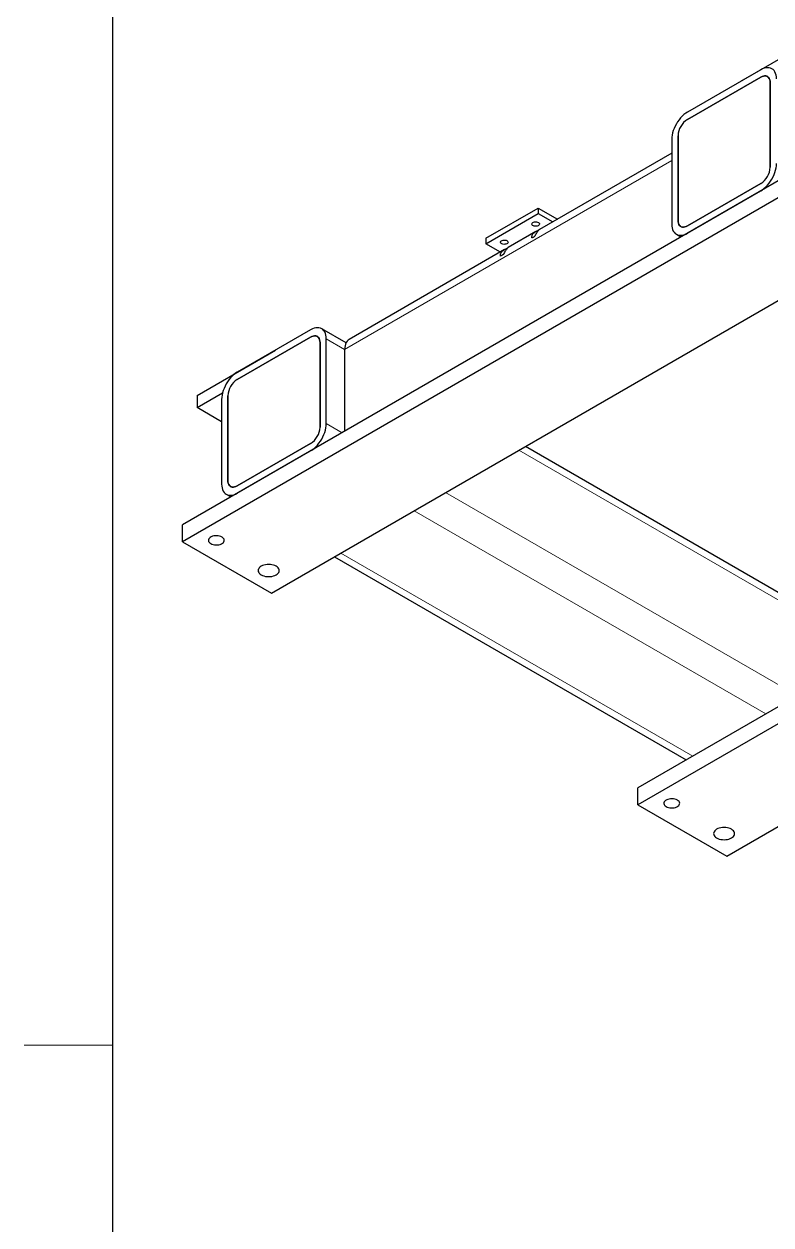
# Model space of a CAD drawing. Header units: millimetres. Extents: x 30 to 8380, y 30 to 5898.
# Drawn here: x 40 to 545, y 4274 to 5085 of the extents above; entities that cross this region are included whole.
import ezdxf

# ---------------------------------------------------------------- set-up
doc = ezdxf.new("R2010")
doc.units = ezdxf.units.MM
doc.header["$LTSCALE"] = 10
doc.layers.add('FORMAT', color=7, linetype='Continuous')

msp = doc.modelspace()

# ---------------------------------------------------------------- linework, layer by layer
at = {"color": 7, "linetype": 'Continuous', "lineweight": 25}
for p, q in [((524.2083761, 5046.3608035), (556.0281813, 5064.729986)), ((537.643405, 5054.1153535), (488.1459303, 5025.5410696)), ((488.1459303, 5020.6418248), (537.643405, 5049.2161087)), ((537.643405, 5049.2161087), (488.1459303, 5020.6418248)), ((524.2083761, 5046.3608035), (524.2083761, 5046.3594765)), ((544.007366, 5045.5410779), (544.007366, 4988.383221)), ((544.007366, 4988.383221), (544.007366, 5045.5410779)), ((477.5393286, 5007.1698966), (477.5393286, 4950.0120398)), ((481.7819693, 4952.4612641), (481.7819693, 5009.6191209)), ((481.7819693, 5009.6191209), (481.7819693, 4952.4612641)), ((477.5393286, 4997.9566719), (388.1554309, 4946.3564461)), ((574.766511, 4993.8919853), (146.9669084, 4746.9285315)), ((574.766511, 4982.4604139), (146.9669084, 4735.4969601)), ((537.643405, 4977.3605172), (488.1459303, 4948.7862333)), ((488.1459303, 4948.7862333), (537.643405, 4977.3605172)), ((488.1459303, 4943.8869884), (537.643405, 4972.4612724)), ((352.0278749, 4940.4311211), (387.383214, 4960.8413239)), ((352.0278749, 4936.7566875), (387.383214, 4957.1668903)), ((387.383214, 4960.8413239), (387.383214, 4957.1668903)), ((387.383214, 4960.8413239), (400.3149539, 4953.3759893)), ((387.383214, 4957.1668903), (397.1324562, 4951.5387725)), ((207.0709848, 4700.7996153), (634.8705874, 4947.7630692)), ((352.0278749, 4940.4311211), (352.0278749, 4936.7566875)), ((385.7889266, 4944.9902922), (366.9422274, 4934.1103244)), ((480.6465398, 4943.1443677), (483.7530369, 4941.3510251)), ((364.5757231, 4932.7441706), (259.6756707, 4872.1866593)), ((361.7771172, 4931.1285697), (352.0278749, 4936.7566875)), ((233.5874891, 4878.5876095), (184.0900144, 4850.0133256)), ((184.0900144, 4845.1140807), (233.5874891, 4873.6883646)), ((233.5874891, 4873.6883646), (184.0900144, 4845.1140807)), ((257.5213772, 4869.8427967), (241.0868796, 4879.3302303)), ((244.1940908, 4815.3047013), (244.1940908, 4872.4625582)), ((156.8664033, 4834.2987964), (209.8994119, 4864.9141006)), ((209.8994119, 4864.9141006), (209.8994119, 4864.9127736)), ((209.8994119, 4864.9141006), (209.9005612, 4864.9134371)), ((239.9514501, 4870.0133338), (239.9514501, 4812.855477)), ((239.9514501, 4812.855477), (239.9514501, 4870.0133338)), ((256.5684595, 4865.3189872), (256.5684595, 4810.2001601)), ((156.8664033, 4826.1333883), (174.0904207, 4836.0766019)), ((156.8664033, 4834.2987964), (156.8664033, 4826.1333883)), ((177.7260534, 4776.9335201), (177.7260534, 4834.0913769)), ((177.7260534, 4834.0913769), (177.7260534, 4776.9335201)), ((173.4834127, 4816.540593), (156.8664033, 4826.1333883)), ((173.4834127, 4831.6421526), (173.4834127, 4774.4842957)), ((882.3579608, 4816.323221), (454.5583582, 4569.3597671)), ((233.5874891, 4801.8327732), (184.0900144, 4773.2584893)), ((184.0900144, 4773.2584893), (233.5874891, 4801.8327732)), ((565.112827, 4692.2740324), (378.7077344, 4799.8834018)), ((882.3579608, 4804.8916496), (454.5583582, 4557.9281958)), ((184.0900144, 4768.3592444), (233.5874891, 4796.9335283)), ((176.5906239, 4767.6166236), (179.697121, 4765.823281)), ((514.6624346, 4523.230851), (942.4620372, 4770.1943048)), ((178.9743831, 4765.4060533), (179.2035185, 4766.1082317)), ((146.9669084, 4735.4969601), (146.9669084, 4746.9285315)), ((146.9669084, 4735.4969601), (207.0709848, 4700.7996153)), ((249.7023014, 4725.4101506), (487.2885708, 4588.2545167)), ((486.565833, 4587.837289), (486.7949683, 4588.5394674)), ((454.5583582, 4557.9281958), (454.5583582, 4569.3597671)), ((454.5583582, 4557.9281958), (514.6624346, 4523.230851))]:
    msp.add_line(p, q, dxfattribs=at)
at = {"color": 8, "linetype": 'Continuous', "lineweight": 18}
for p, q in [((477.5393286, 4992.8827547), (256.5684595, 4865.3189872)), ((244.1940908, 4872.4625582), (256.5684595, 4865.3189872)), ((244.1940908, 4815.3047013), (254.8024165, 4809.1806452)), ((374.313117, 4797.3464432), (564.1599093, 4687.7502229)), ((324.8075969, 4768.7675148), (562.3938663, 4631.6118809)), ((303.5926695, 4756.5203979), (541.1789389, 4619.364764)), ((254.0951948, 4727.946114), (491.6814642, 4590.7904801))]:
    msp.add_line(p, q, dxfattribs=at)
at = {"color": 7, "linetype": 'Continuous', "lineweight": 25, "flags": 128}
for points in [[(548.2500067, 5047.9903022), (548.1833146, 5049.3231551), (547.984077, 5050.5622456), (547.6547995, 5051.6919914), (547.1996229, 5052.6981853), (546.6242713, 5053.5681737), (545.9359801, 5054.2910161), (545.143405, 5054.8576224), (544.256513, 5055.2608671), (543.2864573, 5055.4956791), (542.245437, 5055.5591057), (541.1465434, 5055.4503491), (540.0035959, 5055.170777), (538.8309676, 5054.7239053), (537.643405, 5054.1153535)], [(537.643405, 5049.2161087), (538.5490911, 5049.6641492), (539.43634, 5049.9534673), (540.2870899, 5050.078173), (541.0840221, 5050.0357279), (541.8109132, 5049.826996), (542.4529658, 5049.4562264), (542.9971097, 5048.9309669), (543.4322675, 5048.2619104), (543.7495809, 5047.4626768), (543.9425901, 5046.5495364), (544.007366, 5045.5410779)], [(544.007366, 5045.5410779), (543.9425901, 5046.5495364), (543.7495809, 5047.4626768), (543.4322675, 5048.2619104), (542.9971097, 5048.9309669), (542.4529658, 5049.4562264), (541.8109132, 5049.826996), (541.0840221, 5050.0357279), (540.2870899, 5050.078173), (539.43634, 5049.9534673), (538.5490911, 5049.6641492), (537.643405, 5049.2161087)], [(488.1459303, 5025.5410696), (486.9583677, 5024.7784908), (485.7857394, 5023.8714747), (484.6427918, 5022.8314276), (483.5438983, 5021.6714287), (482.502878, 5020.4060657), (481.5328223, 5019.0512512), (480.6459303, 5017.6240228), (479.8533552, 5016.1423288), (479.165064, 5014.6248022), (478.5897124, 5013.090527), (478.1345357, 5011.5587974), (477.8052582, 5010.0488759), (477.6060207, 5008.5797506), (477.5393286, 5007.1698966)], [(537.643405, 4972.4612724), (538.8309676, 4973.2238512), (540.0035959, 4974.1308673), (541.1465434, 4975.1709144), (542.245437, 4976.3309133), (543.2864573, 4977.5962763), (544.256513, 4978.9510908), (545.143405, 4980.3783192), (545.9359801, 4981.8600132), (546.6242713, 4983.3775398), (547.1996229, 4984.911815), (547.6547995, 4986.4435446), (547.984077, 4987.9534661), (548.1833146, 4989.4225914), (548.2500067, 4990.8324454)], [(387.4185693, 4951.0642396), (387.8381812, 4950.7448025), (388.0929431, 4950.3718563), (388.1639604, 4949.9730607), (388.0459662, 4949.5779926), (387.7477114, 4949.2159522), (387.2913164, 4948.9137906), (386.7106298, 4948.6939177), (386.0487185, 4948.5726404), (385.3546734, 4948.5589533), (384.6799688, 4948.6538716), (384.0746442, 4948.8503555), (383.583594, 4949.1338328), (383.243237, 4949.4832792), (383.078816, 4949.8727779), (383.1025253, 4950.2734416), (383.3126065, 4950.6555548), (383.6934788, 4950.9907781), (384.2168948, 4951.2542493), (384.8440349, 4951.4264281), (385.5283872, 4951.4945448), (386.2191963, 4951.4535473), (386.8652281, 4951.3064764), (387.4185693, 4951.0642396)], [(477.5393286, 4950.0120398), (477.6060207, 4948.6791868), (477.8052582, 4947.4400963), (478.1345357, 4946.3103506), (478.5897124, 4945.3041567), (479.165064, 4944.4341683), (479.8533552, 4943.7113258), (480.6459303, 4943.1447196), (481.5328223, 4942.7414749), (482.502878, 4942.5066629), (483.5438983, 4942.4432363), (484.6427918, 4942.5519929), (485.7857394, 4942.831565), (486.9583677, 4943.2784367), (488.1459303, 4943.8869884)], [(488.1459303, 4948.7862333), (487.2402442, 4948.3381927), (486.3529953, 4948.0488747), (485.5022453, 4947.9241689), (484.7053132, 4947.9666141), (483.9784221, 4948.175346), (483.3363695, 4948.5461156), (482.7922256, 4949.0713751), (482.3570677, 4949.7404316), (482.0397544, 4950.5396651), (481.8467452, 4951.4528056), (481.7819693, 4952.4612641)], [(481.7819693, 4952.4612641), (481.8467452, 4951.4528056), (482.0397544, 4950.5396651), (482.3570677, 4949.7404316), (482.7922256, 4949.0713751), (483.3363695, 4948.5461156), (483.9784221, 4948.175346), (484.7053132, 4947.9666141), (485.5022453, 4947.9241689), (486.3529953, 4948.0488747), (487.2402442, 4948.3381927), (488.1459303, 4948.7862333)], [(366.2053659, 4938.8181179), (366.6249778, 4938.4986809), (366.8797397, 4938.1257346), (366.950757, 4937.726939), (366.8327627, 4937.3318709), (366.534508, 4936.9698306), (366.078113, 4936.667669), (365.4974264, 4936.447796), (364.8355151, 4936.3265187), (364.14147, 4936.3128317), (363.4667653, 4936.4077499), (362.8614408, 4936.6042338), (362.3703906, 4936.8877111), (362.0300336, 4937.2371575), (361.8656125, 4937.6266562), (361.8893218, 4938.0273199), (362.099403, 4938.4094332), (362.4802754, 4938.7446564), (363.0036913, 4939.0081277), (363.6308315, 4939.1803064), (364.3151838, 4939.2484231), (365.0059929, 4939.2074256), (365.6520246, 4939.0603547), (366.2053659, 4938.8181179)], [(244.1940908, 4872.4625582), (244.1273987, 4873.7954111), (243.9281611, 4875.0345016), (243.5988836, 4876.1642474), (243.143707, 4877.1704412), (242.5683554, 4878.0404297), (241.8800642, 4878.7632721), (241.0874891, 4879.3298783), (240.2005971, 4879.733123), (239.2305414, 4879.9679351), (238.1895211, 4880.0313616), (237.0906275, 4879.922605), (235.94768, 4879.643033), (234.7750517, 4879.1961612), (233.5874891, 4878.5876095)], [(233.5874891, 4873.6883646), (234.4931752, 4874.1364052), (235.3804241, 4874.4257232), (236.231174, 4874.550429), (237.0281062, 4874.5079839), (237.7549973, 4874.2992519), (238.3970499, 4873.9284823), (238.9411938, 4873.4032229), (239.3763516, 4872.7341664), (239.693665, 4871.9349328), (239.8866742, 4871.0217923), (239.9514501, 4870.0133338)], [(239.9514501, 4870.0133338), (239.8866742, 4871.0217923), (239.693665, 4871.9349328), (239.3763516, 4872.7341664), (238.9411938, 4873.4032229), (238.3970499, 4873.9284823), (237.7549973, 4874.2992519), (237.0281062, 4874.5079839), (236.231174, 4874.550429), (235.3804241, 4874.4257232), (234.4931752, 4874.1364052), (233.5874891, 4873.6883646)], [(259.6756707, 4872.1866593), (259.6750612, 4872.1863074), (258.882486, 4871.6197011), (258.1941948, 4870.8968587), (257.6188432, 4870.0268702), (257.1636666, 4869.0206764), (256.8343891, 4867.8909306), (256.6351515, 4866.6518401), (256.5684595, 4865.3189872)], [(184.0900144, 4850.0133256), (182.9024518, 4849.2507467), (181.7298235, 4848.3437306), (180.5868759, 4847.3036835), (179.4879824, 4846.1436846), (178.446962, 4844.8783216), (177.4769064, 4843.5235071), (176.5900144, 4842.0962787), (175.7974392, 4840.6145847), (175.109148, 4839.0970582), (174.5337964, 4837.5627829), (174.0786198, 4836.0310534), (173.7493423, 4834.5211318), (173.5501048, 4833.0520066), (173.4834127, 4831.6421526)], [(233.5874891, 4796.9335283), (234.7750517, 4797.6961072), (235.94768, 4798.6031233), (237.0906275, 4799.6431704), (238.1895211, 4800.8031693), (239.2305414, 4802.0685323), (240.2005971, 4803.4233468), (241.0874891, 4804.8505752), (241.8800642, 4806.3322692), (242.5683554, 4807.8497957), (243.143707, 4809.384071), (243.5988836, 4810.9158005), (243.9281611, 4812.425722), (244.1273987, 4813.8948473), (244.1940908, 4815.3047013)], [(184.0900144, 4773.2584893), (183.1843283, 4772.8104487), (182.2970794, 4772.5211307), (181.4463294, 4772.3964249), (180.6493973, 4772.43887), (179.9225062, 4772.647602), (179.2804535, 4773.0183716), (178.7363097, 4773.543631), (178.3011518, 4774.2126875), (177.9838385, 4775.0119211), (177.7908293, 4775.9250616), (177.7260534, 4776.9335201)], [(177.7260534, 4776.9335201), (177.7908293, 4775.9250616), (177.9838385, 4775.0119211), (178.3011518, 4774.2126875), (178.7363097, 4773.543631), (179.2804535, 4773.0183716), (179.9225062, 4772.647602), (180.6493973, 4772.43887), (181.4463294, 4772.3964249), (182.2970794, 4772.5211307), (183.1843283, 4772.8104487), (184.0900144, 4773.2584893)], [(173.4834127, 4774.4842957), (173.5501048, 4773.1514428), (173.7493423, 4771.9123523), (174.0786198, 4770.7826065), (174.5337964, 4769.7764127), (175.109148, 4768.9064242), (175.7974392, 4768.1835818), (176.5900144, 4767.6169756), (177.4769064, 4767.2137309), (178.446962, 4766.9789188), (179.4879824, 4766.9154923), (180.5868759, 4767.0242489), (181.7298235, 4767.3038209), (182.9024518, 4767.7506927), (184.0900144, 4768.3592444)], [(166.1471798, 4734.3233734), (166.9102705, 4733.9575679), (167.7768034, 4733.6789367), (168.7172696, 4733.4969684), (169.6996427, 4733.4178597), (170.6904692, 4733.4443045), (171.6560076, 4733.5754022), (172.5633778, 4733.8066886), (173.3816803, 4734.1302874), (174.0830489, 4734.5351788), (174.6435991, 4735.0075748), (175.0442422, 4735.5313884), (175.2713348, 4736.0887819), (175.3171435, 4736.6607739), (175.1801083, 4737.2278858), (174.8648958, 4737.7708054), (174.3822402, 4738.2710441), (173.7485777, 4738.711567), (172.985487, 4739.0773726), (172.1189542, 4739.3560038), (171.178488, 4739.5379721), (170.1961149, 4739.6170808), (169.2052884, 4739.590636), (168.2397499, 4739.4595382), (167.3323797, 4739.2282519), (166.5140772, 4738.9046531), (165.8127087, 4738.4997617), (165.2521584, 4738.0273657), (164.8515153, 4737.503552), (164.6244227, 4736.9461586), (164.578614, 4736.3741666), (164.7156492, 4735.8070547), (165.0308617, 4735.2641351), (165.5135173, 4734.7638963), (166.1471798, 4734.3233734)], [(200.265082, 4713.1988135), (201.1152479, 4712.779639), (202.0685355, 4712.4424017), (203.1014717, 4712.1954056), (204.1886223, 4712.0447325), (205.3032178, 4711.9940925), (206.4178134, 4712.0447325), (207.5049639, 4712.1954056), (208.5379001, 4712.4424017), (209.4911877, 4712.779639), (210.3413536, 4713.1988135), (211.0674639, 4713.6896039), (211.6516393, 4714.2399251), (212.0794955, 4714.8362265), (212.3404972, 4715.4638251), (212.4282178, 4716.1072674), (212.3404972, 4716.7507098), (212.0794955, 4717.3783084), (211.6516393, 4717.9746098), (211.0674639, 4718.524931), (210.3413536, 4719.0157213), (209.4911877, 4719.4348959), (208.5379001, 4719.7721332), (207.5049639, 4720.0191293), (206.4178134, 4720.1698024), (205.3032178, 4720.2204424), (204.1886223, 4720.1698024), (203.1014717, 4720.0191293), (202.0685355, 4719.7721332), (201.1152479, 4719.4348959), (200.265082, 4719.0157213), (199.5389717, 4718.524931), (198.9547963, 4717.9746098), (198.5269401, 4717.3783084), (198.2659384, 4716.7507098), (198.1782178, 4716.1072674), (198.2659384, 4715.4638251), (198.5269401, 4714.8362265), (198.9547963, 4714.2399251), (199.5389717, 4713.6896039), (200.265082, 4713.1988135)], [(473.7386296, 4556.7546091), (474.5017204, 4556.3888036), (475.3682532, 4556.1101724), (476.3087194, 4555.9282041), (477.2910925, 4555.8490954), (478.281919, 4555.8755401), (479.2474575, 4556.0066379), (480.1548277, 4556.2379243), (480.9731302, 4556.561523), (481.6744987, 4556.9664145), (482.2350489, 4557.4388104), (482.6356921, 4557.9626241), (482.8627846, 4558.5200176), (482.9085933, 4559.0920096), (482.7715581, 4559.6591215), (482.4563456, 4560.2020411), (481.97369, 4560.7022798), (481.3400275, 4561.1428027), (480.5769368, 4561.5086083), (479.710404, 4561.7872394), (478.7699378, 4561.9692077), (477.7875647, 4562.0483165), (476.7967382, 4562.0218717), (475.8311997, 4561.8907739), (474.9238295, 4561.6594876), (474.105527, 4561.3358888), (473.4041585, 4560.9309974), (472.8436082, 4560.4586014), (472.4429651, 4559.9347877), (472.2158725, 4559.3773942), (472.1700638, 4558.8054023), (472.307099, 4558.2382903), (472.6223115, 4557.6953708), (473.1049672, 4557.195132), (473.7386296, 4556.7546091)], [(507.8565318, 4535.6300492), (508.7066977, 4535.2108747), (509.6599853, 4534.8736374), (510.6929216, 4534.6266413), (511.7800721, 4534.4759682), (512.8946676, 4534.4253282), (514.0092632, 4534.4759682), (515.0964137, 4534.6266413), (516.1293499, 4534.8736374), (517.0826376, 4535.2108747), (517.9328035, 4535.6300492), (518.6589137, 4536.1208395), (519.2430891, 4536.6711608), (519.6709453, 4537.2674622), (519.9319471, 4537.8950608), (520.0196676, 4538.5385031), (519.9319471, 4539.1819454), (519.6709453, 4539.8095441), (519.2430891, 4540.4058455), (518.6589137, 4540.9561667), (517.9328035, 4541.446957), (517.0826376, 4541.8661316), (516.1293499, 4542.2033688), (515.0964137, 4542.450365), (514.0092632, 4542.6010381), (512.8946676, 4542.6516781), (511.7800721, 4542.6010381), (510.6929216, 4542.450365), (509.6599853, 4542.2033688), (508.7066977, 4541.8661316), (507.8565318, 4541.446957), (507.1304216, 4540.9561667), (506.5462462, 4540.4058455), (506.11839, 4539.8095441), (505.8573882, 4539.1819454), (505.7696676, 4538.5385031), (505.8573882, 4537.8950608), (506.11839, 4537.2674622), (506.5462462, 4536.6711608), (507.1304216, 4536.1208395), (507.8565318, 4535.6300492)]]:
    msp.add_lwpolyline(points, dxfattribs=at)
at = {"color": 7, "linetype": 'Continuous', "lineweight": 25}
for centre, radius, start, end in [((495.5453536, 5009.0212965), 13.7763617, 122.4871280433, 177.512871811), ((495.5454517, 5009.0212399), 13.7764621, 122.4873455707, 177.5126542837), ((530.2439817, 4988.9810455), 13.7763617, 302.4871280433, 357.512871811), ((530.2438836, 4988.9811021), 13.7764621, 302.4873455707, 357.5126542837), ((191.4894377, 4833.4935524), 13.7763617, 122.4871280433, 177.512871811), ((191.4895357, 4833.4934958), 13.7764621, 122.4873455707, 177.5126542837), ((226.1880658, 4813.4533014), 13.7763617, 302.4871280433, 357.512871811), ((226.1879677, 4813.4533581), 13.7764621, 302.4873455707, 357.5126542837)]:
    msp.add_arc(centre, radius, start, end, dxfattribs=at)
for points, knots in [([(383.1344116, 4940.6669403), (383.0455454, 4941.2245788), (383.0347088, 4941.7320941), (383.2029817, 4942.4623052), (383.2897758, 4942.7001756), (383.482084, 4943.0556568), (383.557196, 4943.1746249), (383.7289269, 4943.409066), (383.8255925, 4943.5248665), (384.0435153, 4943.75563), (384.1647324, 4943.8705688), (384.368545, 4944.0445532), (384.4401638, 4944.10282), (384.5916779, 4944.2204499), (384.671991, 4944.2801014), (384.923192, 4944.4590074), (385.1042823, 4944.5782951), (385.4002764, 4944.7615846), (385.5027296, 4944.823221), (385.7114636, 4944.9459637), (385.8182666, 4945.0073959), (386.036917, 4945.1312383), (386.1494001, 4945.1939978), (386.3770313, 4945.3200153), (386.4903081, 4945.3822528), (386.7152492, 4945.5058867), (386.8281018, 4945.5679415), (387.0453681, 4945.6883421), (387.1491514, 4945.746337), (387.3466125, 4945.8582051), (387.4413019, 4945.9126815), (387.6127303, 4946.0131236), (387.6899548, 4946.0593387), (387.8281413, 4946.1437009), (387.8887934, 4946.1816748), (387.9901804, 4946.2463687), (388.0316916, 4946.2735599), (388.0648307, 4946.2955574)], [0, 0, 0, 0, 0.25, 0.25, 0.375, 0.375, 0.4375, 0.4375, 0.5, 0.5, 0.5625, 0.5625, 0.59375, 0.59375, 0.625, 0.625, 0.6875, 0.6875, 0.71875, 0.71875, 0.75, 0.75, 0.78125, 0.78125, 0.8125, 0.8125, 0.84375, 0.84375, 0.875, 0.875, 0.90625, 0.90625, 0.9375, 0.9375, 0.96875, 0.96875, 1, 1, 1, 1]), ([(388.15576, 4946.3558649), (388.1585931, 4946.3577522), (388.2153473, 4946.3955599), (388.0300341, 4946.2488864), (387.5896093, 4945.7979998), (386.9641522, 4945.0453219), (386.3266723, 4944.1472649), (385.6536073, 4943.0551605), (385.2364603, 4942.1931986), (385.0264111, 4941.7591684)], [0, 0, 0, 0, 0.0066672649, 0.1335647203, 0.3229953696, 0.4766670582, 0.6343549291, 0.8158839482, 1, 1, 1, 1]), ([(385.0264111, 4941.7591684), (384.7010702, 4941.4921004), (384.3772731, 4941.2532165), (383.9725298, 4941.0192329), (383.8918511, 4940.9757672), (383.734006, 4940.8967368), (383.6563992, 4940.8609048), (383.4271197, 4940.7630542), (383.2789741, 4940.7106397), (383.1344116, 4940.6669403)], [0, 0, 0, 0, 0.5, 0.5, 0.625, 0.625, 0.75, 0.75, 1, 1, 1, 1]), ([(361.9212082, 4928.4208187), (361.832342, 4928.9784572), (361.8215053, 4929.4859724), (361.9897783, 4930.2161835), (362.0765724, 4930.4540539), (362.2688805, 4930.8095352), (362.3439926, 4930.9285032), (362.5157234, 4931.1629443), (362.6123891, 4931.2787449), (362.8303119, 4931.5095084), (362.951529, 4931.6244471), (363.1553416, 4931.7984315), (363.2269604, 4931.8566983), (363.3784745, 4931.9743282), (363.4587876, 4932.0339797), (363.7099885, 4932.2128857), (363.8910789, 4932.3321734), (364.187073, 4932.5154629), (364.2895262, 4932.5770993), (364.4982601, 4932.699842), (364.6050632, 4932.7612742), (364.8237135, 4932.8851166), (364.9361967, 4932.9478761), (365.1638279, 4933.0738936), (365.2771046, 4933.1361311), (365.5020457, 4933.259765), (365.6148983, 4933.3218198), (365.8321647, 4933.4422204), (365.935948, 4933.5002153), (366.133409, 4933.6120834), (366.2280985, 4933.6665598), (366.3995269, 4933.7670019), (366.4767514, 4933.813217), (366.6149379, 4933.8975793), (366.6755899, 4933.9355531), (366.776977, 4934.0002471), (366.8184882, 4934.0274382), (366.8516272, 4934.0494357)], [0, 0, 0, 0, 0.25, 0.25, 0.375, 0.375, 0.4375, 0.4375, 0.5, 0.5, 0.5625, 0.5625, 0.59375, 0.59375, 0.625, 0.625, 0.6875, 0.6875, 0.71875, 0.71875, 0.75, 0.75, 0.78125, 0.78125, 0.8125, 0.8125, 0.84375, 0.84375, 0.875, 0.875, 0.90625, 0.90625, 0.9375, 0.9375, 0.96875, 0.96875, 1, 1, 1, 1]), ([(363.8132077, 4929.5130467), (363.4878668, 4929.2459787), (363.1640697, 4929.0070948), (362.7593263, 4928.7731112), (362.6786476, 4928.7296455), (362.5208026, 4928.6506151), (362.4431957, 4928.6147832), (362.2139163, 4928.5169325), (362.0657707, 4928.464518), (361.9212082, 4928.4208187)], [0, 0, 0, 0, 0.5, 0.5, 0.625, 0.625, 0.75, 0.75, 1, 1, 1, 1]), ([(366.9425566, 4934.1097432), (366.9453896, 4934.1116305), (367.0021438, 4934.1494382), (366.8168306, 4934.0027647), (366.3764058, 4933.5518781), (365.7509488, 4932.7992002), (365.1134688, 4931.9011433), (364.4404038, 4930.8090389), (364.0232569, 4929.947077), (363.8132077, 4929.5130467)], [0, 0, 0, 0, 0.0066672649, 0.1335647203, 0.3229953696, 0.4766670582, 0.6343549291, 0.8158839482, 1, 1, 1, 1])]:
    msp.add_open_spline(points, degree=3, knots=knots, dxfattribs=at)
at = {"layer": 'FORMAT', "linetype": 'Continuous', "lineweight": 25}
msp.add_line((100, 100), (100, 5827.5), dxfattribs=at)
at = {"layer": 'FORMAT', "linetype": 'Continuous', "lineweight": 18}
msp.add_line((100, 4395.625), (40, 4395.625), dxfattribs=at)

doc.saveas('drawing.dxf')
